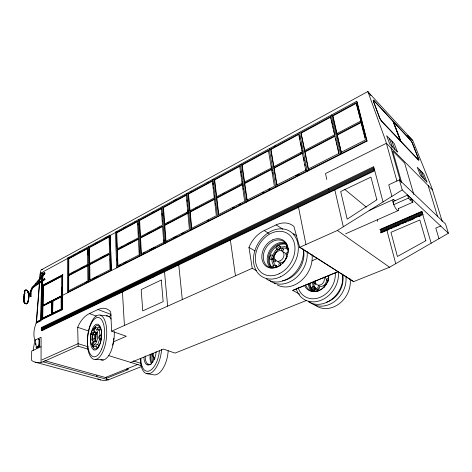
<?xml version="1.0" encoding="UTF-8"?>
<svg xmlns="http://www.w3.org/2000/svg" width="472" height="472" viewBox="0 0 472 472"><rect width="100%" height="100%" fill="white"/><g stroke="black" fill="none" stroke-linecap="round" stroke-linejoin="round"><path stroke-width="0.71" d="M41.064 362.343L41.082 337.268L34.881 340.206L33.146 350.383M36.173 323.119L40.22 273.323L42.256 272.22L41.088 320.7L36.173 323.119A18.786 11.281 -69.7 0 0 34.881 340.206M373.34 166.822L374.255 170.268L374.744 170.722L41.949 330.63L41.306 330.429L41.312 327.544L373.34 166.822L373.83 167.277L383.046 201.927M39.288 340.572L39.152 346.324L36.604 347.834L39.288 346.418L39.506 340.637L39.064 339.067L39.347 340.731M35.488 343.527L35.506 339.905M67.85 292.646L67.407 292.463L67.567 258.084L109.823 235.168L110.247 235.386L115.864 232.348L115.439 232.124L116.631 267.5L117.062 267.707M68.304 275.477L68.239 290.97L87.886 280.988L87.715 265.305L88.146 265.506L68.741 275.666L68.304 275.477L87.715 265.305M87.704 264.391L87.521 248.213L68.369 258.579L68.304 274.568L87.704 264.391L88.14 264.585M68.682 291.153L68.741 275.666M68.747 274.763L68.806 258.774L87.314 248.762M31.081 296.428L31.117 291.737L32.963 287.637L44.982 279.548L44.722 278.722L32.179 287.306L30.285 291.525L30.243 296.28L30.35 296.67L31.081 296.428L30.243 296.28M30.35 296.67L30.373 294.257M30.379 293.608L30.397 291.666L32.249 287.542M61.124 309.077L61.242 296.599L61.395 309.184L52.339 313.408L61.395 309.184M43.424 286.132L42.981 305.242L43.159 286.026L61.431 276.403L61.513 295.855L61.596 287.259M41.678 319.573L62.387 309.378L62.676 274.728L62.652 309.479L41.678 319.573L42.492 285.377L62.676 274.728M24.479 293.867L23.936 294.327L23.895 297.071L24.444 296.658M51.955 313.113L51.879 301.337L42.692 305.986L42.409 318.311L51.944 313.839L42.409 318.311M52.61 313.514L52.805 301.106L61.508 296.705M51.672 313.738L51.879 301.337M42.032 316.151L42.25 307.007M42.504 296.263L42.722 286.923M42.681 318.411L42.964 306.086L52.144 301.443M42.492 285.377L43.123 271.76L68.003 258.278L67.567 258.084M96.2 346.218C96.117 348.572 98.689 347.345 98.4 345.646C98.801 343.309 94.701 344.56 96.2 346.218L94.347 346.578L92.577 344.938M23.783 299.832C27.27 312.635 32.592 289.537 25.228 290.192L24.709 291.236L24.385 296.375A0.938 0.69 -53.7 0 0 24.249 297.62M28.745 296.74L28.786 294.563M280.327 247.263C280.728 250.077 274.545 250.496 276.267 247.34C276.94 246.231 278.338 245.363 279.654 245.723C280.462 248.815 283.731 245.387 286.227 247.139L288.363 249.228M40.273 274.132L36.562 321.863L40.515 319.886L41.967 273.217L40.144 274.202M91.692 334.005L91.468 332.447L90.943 333.987L91.267 334.512L91.692 334.005L93.061 334.135M93.108 343.988L92.884 342.401L92.347 343.946L92.677 344.489L93.108 343.988L94.489 344.106M36.633 347.604L36.067 347.563L38.928 346.259L39.129 340.666L38.922 339.279L38.586 339.274M39.282 344.601L38.604 347.091M40.22 273.323L40.433 271.966A5.67 3.31 -66.9 0 1 41.164 269.925L367.765 91.568L412.87 140.65L431.821 187.85L442.217 221.451M23.783 299.832L23.948 298.829M28.526 298.982L28.031 301.72M24.385 296.375L24.231 297.372M97.999 328.022C98.825 324.801 101.515 328.996 99.273 329.963C98.205 330.211 96.795 328.819 97.999 328.022L96.223 327.533L94.565 328.547M27.618 301.62L27.659 301.396A42.74 30.768 -54.7 0 0 27.754 300.841M275.276 254.142L275.489 252.992L276.468 252.402M43.159 280.191L43.654 279.495L42.421 281.271M44.35 273.937L44.681 272.922L44.079 274.521M315.255 289.572C313.343 281.235 308.641 293 315.255 289.572L318.199 291.047M99.657 339.197L100.394 339.468L101.215 337.887L101.279 336.147L100.583 334.961C98.855 335.421 98.087 338.017 99.633 339.15L97.81 344.371M273.152 259.093L273.53 257.824M23.877 299.13L24.55 295.466A44.179 31.63 -54.6 0 0 24.792 292.121L25.087 290.587L25.818 289.944A3.628 1.794 69.6 0 1 27.883 291.277L28.922 294.758A43.813 31.53 -54.7 0 1 28.692 298.08A43.819 31.535 -54.8 0 1 28.214 301.46C27.671 306.517 22.125 302.469 23.724 298.941A43.082 30.863 -54.6 0 0 24.202 295.62A43.076 30.857 -54.6 0 0 24.438 292.363L24.715 290.864L25.411 290.221M28.703 293.938L30.621 294.563L30.886 293.543L28.108 292.64M275.524 267.772L276.344 266.633L276.934 266.786M93.928 329.102L95.539 326.707L95.468 327.94M24.78 292.233L24.691 293.065A43.359 31.069 -54.7 0 1 24.585 294.835M152.822 353.198L152.574 355.681L153.117 356.342L153.648 356.112M272.71 255.263C270.609 253.688 268.952 257.865 270.261 259.405C272.509 260.851 274.462 256.91 272.71 255.263L275.182 250.909L276.704 249.446M276.533 267.465C276.716 264.822 270.739 264.739 272.928 267.854M27.417 302.322L27.093 302.912M27.795 302.446C27.099 304.706 24.231 303.797 23.983 301.755M326.848 283.519C324.547 287.519 320.653 290.675 316.016 291.366A13.682 11.228 -57.7 0 1 305.585 285.005M33.252 286.421L44.215 272.993L44.763 272.887L44.928 273.483L33.96 286.905L33.252 286.421L33.807 286.303M35.182 284.616L36.096 283.495M37.471 281.813L38.391 280.692M41.595 276.763L42.515 275.636M43.43 274.515L44.763 272.887M279.271 249.34L280.716 248.095M93.981 331.279L94.418 330.766L94.188 329.202L93.657 330.754L93.981 331.279L95.356 331.415M96.288 332.548L95.751 334.111L96.081 334.642L96.518 334.129L96.288 332.548L97.669 332.683M95.427 341.291L95.863 340.784L95.633 339.191L95.096 340.749L95.427 341.291L96.813 341.415M93.898 329.238L94.182 328.925M26.721 303.313L26.202 303.632M27.24 303.419L28.172 301.697A47.613 34.179 -54.8 0 0 28.644 298.198A47.607 34.173 -54.8 0 0 28.886 294.776C29.742 291.985 24.691 287.177 24.485 291.967A48.032 34.291 -54.7 0 1 24.231 295.413A48.038 34.297 -54.7 0 1 23.736 298.918L24.09 302.475A3.363 2.1 -89.6 0 0 25.517 303.72M32.963 287.637L32.179 287.306L44.722 278.722M37.382 284.309L36.81 284.734L36.562 284.026M23.936 294.327L25.022 293.507M256.691 270.751L252.231 268.314L248.974 247.417A25.801 19.836 -59 0 1 264.226 230.554L276.155 224.89A22.721 17.558 -57.5 0 1 293.914 226.454L299.679 247.316L337.403 230.46L402.221 189.939L399.371 179.879L388.751 184.806L391.919 196.382M287.643 252.213L286.646 252.809L286.433 253.971L287.218 254.544M280.504 265.282C277.093 267.766 272.433 268.733 268.527 266.845A14.815 11.487 -58.6 0 1 270.326 243.003L273.382 241.127A14.815 11.487 -58.6 0 1 288.239 251.086M299.679 247.316L353.652 281.619L389.536 267.246L448.4 233.239L445.544 223.999L399.371 179.879M391.76 147.17L392.379 146.827L389.229 138.379M115.439 232.124L356.679 101.309L357.027 101.681L367.045 141.051L42.279 305.602M68.646 257.93L69.939 257.228M73.815 255.128L75.107 254.426M78.983 252.325L80.275 251.629M95.645 243.298L96.925 242.608M105.15 238.148L108.324 236.431M116.495 232.006L117.758 231.315M123.452 228.236L125.576 227.079M134.845 222.064L136.107 221.38M152.155 212.683L153.441 211.987M173.956 200.871L176.103 199.703M190.558 191.874L191.833 191.184M207.119 182.906L208.388 182.216M274.132 146.591L275.418 145.895M89.096 247.357L109.079 236.543L109.545 252.921L89.296 263.547L89.096 247.357L89.527 247.564L109.51 236.761M116.354 232.602L137.458 221.179L138.32 237.817L116.92 249.051L116.354 232.602L116.779 232.826L137.877 221.415M139.199 220.241L161.259 208.299L161.678 208.547L139.618 220.477L139.199 220.241L140.084 236.891L140.508 237.115L139.618 220.477M163.076 207.314L186.169 194.812L186.582 195.078L163.495 207.562L163.076 207.314L164.315 224.17L164.734 224.412L163.495 207.562M188.074 193.785L212.27 180.688L212.671 180.965L188.481 194.045L188.074 193.785L189.697 210.848L214.276 197.945L214.683 198.21M214.264 179.608L239.646 165.867L240.042 166.162L214.666 179.885L214.264 179.608L216.306 196.877L216.713 197.148L214.666 179.885M241.741 164.734L268.391 150.308L268.774 150.615L242.136 165.029L241.741 164.734L244.236 182.216L244.638 182.499L242.136 165.029M270.598 149.117L298.617 133.948L298.988 134.278L270.975 149.429L270.598 149.117L273.595 166.805L302.127 151.825L298.617 133.948M300.935 132.691L304.865 150.91L304.487 150.586L300.935 132.691L330.435 116.72L331.114 118.466M360.667 121.092L336.719 133.665L332.565 115.569L356.047 102.861L361.015 121.457M301.307 133.021L330.795 117.074M332.565 115.569L332.925 115.923L356.395 103.226L360.838 120.755M42.757 285.489L59.684 276.557M60.988 275.872L62.941 274.84M43.159 286.026L61.431 276.403M140.084 236.891L162.468 225.138L161.259 208.299M164.315 224.17L187.762 211.863L188.175 212.117M216.306 196.877L242.107 183.331L242.508 183.62M244.236 182.216L271.353 167.979L271.742 168.286M304.487 150.586L334.554 134.803L334.913 135.151L333.804 130.284M71.974 273.064L74.564 271.707M81.025 268.32L84.258 266.621M100.837 257.924L104.755 255.871M120.596 247.564L121.888 246.885M127.723 243.823L130.968 242.124M147.541 233.428L150.102 232.088M158.415 227.728L159.695 227.056M167.342 223.044L168.646 222.359M186.222 213.137L187.526 212.459M195.284 208.388L196.576 207.709M223.162 193.768L224.448 193.089M300.558 153.17L301.856 152.485M89.308 264.467L109.575 253.847L110.029 269.736L89.503 280.161L89.308 264.467L89.745 264.668L110.005 254.06M139.205 254.904L117.504 265.937L116.956 249.983L138.367 238.761L139.205 254.904L139.635 255.122M140.131 237.835L140.562 238.059L141.423 254.213L140.992 253.995L140.131 237.835L162.539 226.094L163.713 242.449L164.138 242.685M164.386 225.126L187.85 212.831L188.269 213.084L164.805 225.368L164.386 225.126L165.589 241.499L189.396 229.398L187.85 212.831M189.785 211.816L214.388 198.918L216.341 215.704L191.361 228.401L189.785 211.816L190.204 212.07L191.779 228.649L191.361 228.401M216.424 197.857L242.248 184.322L244.643 201.32L218.406 214.66L216.424 197.857L216.831 198.128L218.731 214.188M244.384 183.207L271.524 168.982L274.409 186.198L246.815 200.222L244.384 183.207L244.779 183.49L247.216 200.5L246.815 200.222M273.766 167.808L302.328 152.839L302.705 153.164L274.155 168.115L273.766 167.808L276.692 185.036L277.082 185.337L274.155 168.115M304.688 151.6L334.784 135.83L338.802 153.477L308.157 169.047L304.688 151.6L305.065 151.925L308.529 169.365L308.157 169.047M336.955 134.691L360.933 122.13L361.281 122.49L337.315 135.039L336.955 134.691L341.374 152.686L337.315 135.039M116.956 249.983L117.386 250.195L138.797 238.985M140.562 238.059L162.321 226.666M190.204 212.07L214.795 199.19M216.831 198.128L242.643 184.611L242.844 186.027M244.779 183.49L271.913 169.289L272.149 170.722M305.065 151.925L335.144 136.178M140.992 253.995L163.713 242.449M276.692 185.036L305.75 170.268L306.127 170.587L305.856 169.188M341.008 152.35L365.44 139.936L360.933 122.13M85.709 282.51L88.329 281.176M93.149 278.728L97.639 276.45M119.257 265.476L120.566 264.804M123.859 263.134L126.484 261.801M143.37 253.228L144.668 252.567M149.86 249.93L155.052 247.298M173.088 238.136L176.31 236.501M181.454 233.894L184.027 232.584M207.556 220.636L208.866 219.97M232.59 207.928L233.9 207.261M239.145 204.6L240.454 203.933M262.32 192.83L263.636 192.163M268.887 189.496L270.202 188.829M295.802 175.832L299.03 174.192M67.407 292.463L110.849 270.432L111.286 270.639L110.247 235.386L111.262 270.651M116.631 267.5L366.691 140.697L367.045 141.051M46.917 303.248L52.817 300.263L52.599 314.429M53.442 299.944L61.513 295.855M61.242 296.599L52.805 301.106M36.208 322.494L41.093 320.093M41.312 328.264L373.57 167.684M41.312 328.984L373.794 168.545M41.312 329.71L374.025 169.407M41.306 330.429L374.255 170.268M41.07 346.702L31.683 351.062L31.612 360.413A31.217 18.738 -69.9 0 0 43.082 361.829L78.151 346.147L77.679 327.32A21.635 13.883 -69.9 0 1 89.385 313.585L97.922 309.532A21.647 14.042 -69.6 0 1 110.696 311.915L111.646 331.173L126.319 336.247L113.669 341.763M27.111 303.549L26.556 303.803A3.64 2.272 -89.6 0 1 24.467 302.517L23.978 300.829L24.066 298.87A44.185 31.636 -54.7 0 0 24.55 295.466M108.513 316.706L111.121 315.497M369.074 210.512L393.259 199.591M412.841 202.211L411.979 199.225L407.554 195.078L393.052 201.603L393.872 204.594L408.416 198.087L412.841 202.211L398.403 208.6M41.943 359.906L78.092 343.657L88.223 346.826M111.646 331.173L252.231 268.314M299.626 247.127L353.652 281.619M410.015 200.098L411.979 199.225M151.506 363.942L149.96 364.626L148.503 364.526L147.223 363.658A11.593 5.558 -78.9 0 1 145.228 355.923M345.557 233.817L398.203 210.583M421.809 211.367L379.812 229.545L380.113 229.787L422.086 211.627L421.809 211.367L431.166 243.198M380.314 230.566L422.316 212.418M312.022 260.786L317.408 258.461M380.515 231.345L422.552 213.214M380.715 232.124L422.782 214.005L423.018 214.801L422.741 214.548L380.621 232.672L380.916 232.902M382.161 232.371L385.895 230.767M387.14 230.23L389.17 229.357M390.527 228.772L392.556 227.899M393.908 227.321L400.002 224.702M402.032 223.828L403.389 223.244M404.74 222.66L406.77 221.787M408.127 221.209L414.215 218.589M418.959 216.548L420.989 215.674M440.783 225.982L435.774 228.064L438.972 238.684M292.74 290.41L338.099 271.654L292.74 290.41L299.685 294.203M130.785 362.443L163.448 349.091L175.053 353.103L306.458 300.452M105.474 377.512L138.119 364.325M127.936 368.142L128.018 369.611L107.215 377.995L44.769 360.691M97.757 378.745A28.585 18.945 -71 0 0 108.424 379.801L141.924 366.378M276.173 266.763L275.253 265.335M287.312 245.452L286.303 246.172L286.227 247.139M315.55 281.813L314.564 282.079L314.14 283.111L315.786 284.522M314.688 283.884L315.674 283.619M328.754 279.182L328.182 278.409L327.173 278.681L326.742 279.725L327.314 280.504L328.323 280.232M325.432 285.053L324.429 285.318L323.998 286.368L324.565 287.153M99.232 329.969L100.017 335.267M315.467 287.89L314.558 288.569L314.765 290.551M95.845 359.41L103.356 359.965M36.822 347.899L36.143 347.846M92.884 342.401L94.258 342.524M91.468 332.447L92.836 332.577M100.194 315.148A22.373 9.446 -83.6 0 1 103.392 350.59A22.373 9.446 -83.6 0 1 87.491 346A22.373 9.446 -83.6 0 1 100.194 315.148L107.616 315.969M39.282 339.132L38.621 339.043M41.394 269.5L42.415 269.642M146.237 373.511L152.816 374.609A20.715 10.089 -79 0 0 168.174 350.749M147.86 364.095L150.615 364.579M31.117 291.737L30.397 291.666M35.046 362.124L100.424 379.895M43.082 361.829L108.424 379.801M287.035 248.178L288.138 248.502M126.301 369.098L128.018 369.611M37.494 347.215L37.813 347.233M38.928 346.259L39.288 346.418M78.151 346.147L88.299 349.292M108.418 355.516L141.216 365.67M133.334 360.944L140.744 363.263M42.462 329.875L43.105 330.076M41.312 327.544L41.949 327.751M77.679 327.32L89.037 331.126M76.7 313.402L77.331 313.626M89.385 313.585L96.317 316.081M97.922 309.532L111.044 314.382M121.829 291.696L122.449 291.95L124.413 325.462M89.096 281.878L88.653 281.69L88.246 246.868L88.677 247.074M37.719 347.109L36.155 346.283L35.913 343.622L35.488 343.817L35.494 344.814M152.869 276.763L153.477 277.04M68.369 258.579L68.806 258.774M163.908 271.453L164.516 271.736L167.631 306.145M178.162 264.597L178.764 264.886L182.292 299.584M44.232 279.182L44.982 279.548M140.532 255.818L140.101 255.6L138.219 219.769L138.638 220.005M165.094 243.375L164.669 243.139L162.038 206.854M269.966 267.317L271.087 267.954M229.781 239.764L230.36 240.1L235.451 275.819M248.974 247.417L255.145 250.998M190.841 230.33L190.422 230.082L186.965 193.337M327.314 280.504L328.394 281.153M264.226 230.554L269.064 233.593M217.852 216.642L217.439 216.382L213.084 179.177L213.486 179.454M276.155 224.89L282.728 229.174M246.225 202.27L245.823 201.987L240.478 164.321L240.873 164.616M44.215 272.993L44.928 273.483M337.403 230.46L389.536 267.246M297.991 206.954L298.534 207.338L305.939 244.52M276.067 187.148L275.672 186.853L269.247 148.721L269.63 149.034M26.697 290.227L27.742 291.318L28.709 293.796M328.96 192.057L329.486 192.47M328.252 188.647L328.772 189.06M334.3 189.49L334.819 189.903L343.315 226.767M344.802 189.414L366.343 207.143M307.49 171.224L307.113 170.911L299.496 132.319M408.823 136.585L407.513 135.417M340.625 154.438L331.332 115.05L331.692 115.404M409.112 136.856L412.711 140.414M402.221 189.939L448.4 233.239M432.458 189.921L386.391 143.27L325.527 173.543L326.783 179.519M367.765 91.568L370.166 94.565M30.232 294.032L30.621 294.563M370.373 94.831L370.927 95.627M273.713 265.311L272.745 263.895L271.99 261.482L271.901 259.512M367.953 91.769L385.76 141.04L396.922 181.012M154.32 357.823L154.651 358.319M27.476 291.666L27.877 292.433M421.655 171.814L424.788 179.838M419.466 169.56L422.605 177.614M393.093 121.21L400.917 141.659M391.766 140.992L394.916 149.412M313.213 286.651L312.47 282.468M428.145 185.555L437.597 216.542M93.639 346.059C94.17 348.725 92.022 346.147 92.353 344.867M413.844 194.576L404.646 163.041L392.674 150.957L401.648 182.457M407.554 195.078L408.416 198.087M390.963 147.901L400.433 181.23M377.317 219.946L377.7 221.338M386.845 229.994L395.713 263.677M356.679 101.309L366.844 141.152M361.463 123.204L362.183 126.053M362.543 127.475L363.629 131.747M363.989 133.169L365.068 137.44M28.108 293.041L28.302 293.891M332.925 115.923L337.079 134.013M331.427 119.853L332.536 124.72M332.854 126.112L333.486 128.891M335.627 138.29L336.271 141.116M336.595 142.526L337.232 145.346M337.557 146.757L339.161 153.813M330.435 116.72L334.554 134.803M299.272 135.706L299.974 139.281M300.676 142.857L301.803 148.574M302.08 150.002L302.363 151.435M303.526 157.341L304.21 160.828M304.894 164.315L305.172 165.707M302.328 152.839L305.75 170.268M270.975 149.429L273.984 167.106M271.388 166.162L271.624 167.578M272.391 172.156L272.633 173.59M268.391 150.308L271.353 167.979M240.761 171.253L240.962 172.705M241.275 174.888L241.481 176.345M242.195 181.437L242.401 182.888M243.145 188.151L243.345 189.567M239.646 165.867L242.107 183.331M153.63 357.711L153.884 359.723M212.925 183.118L213.09 184.558M213.427 187.431L213.592 188.871M214.347 195.337L214.518 196.777M215.309 203.568L215.48 205.025M212.27 180.688L214.276 197.945M188.481 194.045L190.11 211.102M187.048 200.045L187.177 201.467M187.514 205.013L187.644 206.435M187.974 209.987L188.11 211.403M186.169 194.812L187.762 211.863M164.805 225.368L166.014 241.729M162.043 213.668L162.15 215.132M162.521 220.253L162.628 221.716M163.937 239.841L164.038 241.263M137.989 223.586L138.066 225.032M138.444 232.259L138.52 233.705M139.405 250.72L139.482 252.19M23.771 299.938L23.806 300.865M106.294 377.098L106.424 379.942M96.819 375.334L96.872 376.78M116.779 232.826L117.351 249.263M117.386 250.195L117.941 266.143M116.289 244.874L116.336 246.343M116.761 258.868L116.814 260.343M109.823 235.168L110.849 270.432M109.693 243.168L109.734 244.59M110.153 259.11L110.212 261.276M89.527 247.564L89.733 263.748M89.745 264.668L89.945 280.356M87.981 250.626L88.028 255.033M398.533 208.547A6.024 1.611 65.5 0 1 396.409 209.385A6.024 1.611 65.5 0 1 392.905 201.603A6.024 1.611 65.5 0 1 395.052 200.818M24.296 297.531A43.365 31.075 -54.7 0 1 24.16 298.434M303.354 248.986A26.361 20.591 -58.5 0 1 291.489 276.179A26.361 20.591 -58.5 0 1 266.397 278.917M293.33 233.758A26.361 20.591 -58.5 0 1 296.764 235.917M277.265 266.438A9.977 7.812 -58.4 0 1 276.22 265.559M272.067 267.518A13.9 10.856 -58.5 0 1 272.09 251.045A13.9 10.856 -58.5 0 1 286.976 244.573M272.096 267.889A13.924 10.862 -58.5 0 1 270.834 250.821A13.924 10.862 -58.5 0 1 286.622 244.225M270.969 268.078A14.709 11.47 -58.5 0 1 269.783 250.402A14.709 11.47 -58.5 0 1 285.997 243.027M288.209 251.812A14.815 11.487 -58.6 0 1 288.079 253.039M287.336 256.125A14.815 11.487 -58.6 0 1 286.032 259.104M285 260.78A14.815 11.487 -58.6 0 1 284.221 261.836M283.808 262.332A14.815 11.487 -58.6 0 1 282.474 263.736M278.026 266.645A10 7.817 -58.5 0 1 274.828 253.511A10 7.817 -58.5 0 1 287.979 249.806M283.135 252.036A5.711 4.46 -58.5 0 1 285.542 259.405A5.711 4.46 -58.5 0 1 277.866 261.695M271.323 259.559A15.234 11.947 -58.4 0 1 272.545 255.258M276.474 249.304A15.234 11.947 -58.4 0 1 280.462 246.225M303.555 250.107A23.157 18.172 -58.4 0 1 282.415 280.716M307.095 251.369A26.172 20.556 -58.4 0 1 294.67 278.881A26.172 20.556 -58.4 0 1 269.258 280.197M312.086 254.555A25.919 20.502 -58.3 0 1 301.378 280.51A25.919 20.502 -58.3 0 1 277.247 284.923M275.548 283.855A25.919 20.502 -58.3 0 1 274.486 283.029M273.778 267.01A13.812 10.838 -58.4 0 1 273.135 265.299M272.875 259.476A13.812 10.838 -58.4 0 1 273.347 257.452M278.185 249.735A13.812 10.838 -58.4 0 1 280.362 248.06M286.362 246.03A13.812 10.838 -58.4 0 1 287.56 246.036M342.69 274.102A24.355 20.107 -57.6 0 1 332.111 299A24.355 20.107 -57.6 0 1 308.24 301.59M338.3 271.294A24.579 20.172 -57.7 0 1 321.438 300.127A24.579 20.172 -57.7 0 1 296.31 288.923M328.718 276.244A14.402 11.806 -57.7 0 1 326.665 283.365C324.252 287.578 320.146 290.899 315.267 291.625A14.402 11.806 -57.7 0 1 304.818 286.12M335.285 272.668A21.747 17.836 -57.7 0 1 319.992 297.372A21.747 17.836 -57.7 0 1 298.151 287.649M319.497 290.492A9.222 7.629 -57.5 0 1 316.659 288.811M313.933 291.584A12.844 10.602 -57.6 0 1 310.092 283.141M312.257 291.448A13.588 11.204 -57.6 0 1 308.263 283.837M328.795 276.757A13.682 11.228 -57.7 0 1 327.179 282.881M313.626 291.484A12.868 10.608 -57.6 0 1 309.225 283.259M319.214 290.103A9.239 7.635 -57.6 0 1 313.691 282.398M325.202 277.406A5.275 4.36 -57.6 0 1 324.866 284.486A5.275 4.36 -57.6 0 1 318.293 285.312M323.863 277.111A5.298 4.366 -57.6 0 1 320.683 284.84A5.298 4.366 -57.6 0 1 315.078 280.752M312.535 289.985A14.083 11.664 -57.5 0 1 311.762 287.507M342.513 274.91A21.405 17.735 -57.5 0 1 326.347 302.304M345.87 276.132A24.196 20.06 -57.5 0 1 334.141 301.791A24.196 20.06 -57.5 0 1 309.502 301.797M350.124 278.846A23.978 19.995 -57.3 0 1 338.813 304.056A23.978 19.995 -57.3 0 1 314.476 304.647M314.122 289.997A12.768 10.585 -57.5 0 1 313.001 286.032M314.983 290.492A12.744 10.579 -57.5 0 1 314.204 288.451M106.377 315.809A22.231 9.576 -83.7 0 1 111.15 318.972M114.271 331.592A22.231 9.576 -83.7 0 1 100.86 359.729M113.805 338.223A19.635 8.478 -83.7 0 1 113.575 340.182M113.233 342.294A19.635 8.478 -83.7 0 1 112.59 345.156M90.394 339.303A8.52 3.569 -83.6 0 1 95.468 328.565A8.52 3.569 -83.6 0 1 96.447 341.999A8.52 3.569 -83.6 0 1 90.494 340.666M93.196 329.916A11.806 4.974 -83.6 0 1 99.804 326.801A11.806 4.974 -83.6 0 1 100.866 340.908A11.806 4.974 -83.6 0 1 94.612 348.731L93.444 347.858A11.806 4.974 -83.6 0 1 91.798 344.058M97.751 329.249A8.508 3.581 -83.6 0 1 98.465 330.365M99.303 336.04A8.508 3.581 -83.6 0 1 99.085 338.276M94.89 341.445A4.862 2.041 -83.6 0 1 92.518 336.878A4.862 2.041 -83.6 0 1 95.775 332.494M101.12 335.568A4.844 2.059 -83.6 0 1 100.754 339.274M94.382 334.748A2.372 0.997 -83.6 0 1 95.55 336.973A2.372 0.997 -83.6 0 1 93.957 339.102M152.155 355.198A12.03 5.87 -79 0 1 152.45 353.357M161.542 349.492A20.827 9.983 -78.9 0 1 150.214 373.34A20.827 9.983 -78.9 0 1 140.455 358.354M156.179 351.675A12.195 5.835 -78.9 0 1 152.096 362.815L150.497 364.313L148.881 365.033L147.347 364.927L146.007 364.012A12.195 5.835 -78.9 0 1 143.925 357.357M159.388 350.967A18.42 8.809 -78.9 0 1 149.329 370.903A18.42 8.809 -78.9 0 1 140.845 358.266M152.828 362.177A10.921 5.322 -79 0 1 152.497 353.522M151.831 362.579A10.933 5.31 -79 0 1 151.123 353.988M151.016 362.938A11.546 5.599 -79 0 1 150.232 354.171M154.58 359.133A7.859 3.835 -79 0 1 154.403 357.977M154.987 358.443A4.502 2.183 -79 0 1 153.323 353.357M90.394 339.504L90.612 341.073L91.143 339.533L90.819 339.002L90.394 339.504M280.752 263.942L280.533 265.111L279.542 265.695L278.769 265.116L278.987 263.948L279.973 263.364L280.752 263.942M283.477 249.204L283.259 250.361L282.274 250.957L281.501 250.396L281.713 249.24L282.698 248.644L283.477 249.204M275.866 260.29L275.648 261.447L274.669 262.037L273.902 261.464L274.12 260.308L275.099 259.718L275.866 260.29M418.646 159.359L418.522 159.855L400.893 141.281L393.471 121.859L410.964 140.768L412.215 142.91L418.646 159.359M418.947 159.678L418.752 160.427L381.388 121.097L379.665 118.183L373.128 100.577L373.499 100.017L410.947 140.52L412.398 143.004L418.947 159.678M318.098 286.994L317.668 288.032L318.228 288.817L319.225 288.557L319.656 287.513L319.096 286.728L318.098 286.994M373.694 100.436L373.382 100.914L379.718 117.97L381.282 120.631L400.403 140.768L393.052 121.404L373.694 100.436M376.868 199.78L347.185 219.144L340.701 191.526L370.933 177.106L376.868 199.78M272.444 239.977L269.229 241.953A15.6 12.077 -58.6 0 0 267.323 267.034C271.654 269.164 276.751 267.819 280.474 265.058A15.6 12.077 -58.6 0 0 287.436 245.871A15.6 12.077 -58.6 0 0 272.444 239.977M425.862 240.708L397.394 256.491L390.969 232.318L419.844 219.993L425.862 240.708M161.271 280.043L141.199 289.56L142.745 310.883L163.165 301.626L161.271 280.043M93.91 349.882L92.624 348.908A13.015 5.481 -83.6 0 1 93.279 327.297A13.015 5.481 -83.6 0 1 101.598 333.568A13.015 5.481 -83.6 0 1 93.91 349.882M397.424 151.96L389.813 144.208L386.662 135.735L394.267 143.576L397.424 151.96M426.948 182.039L420.399 175.366L417.254 167.277L423.815 174.038L426.948 182.039M280.48 276.798A26.627 20.644 -58.6 0 0 292.622 233.439A26.627 20.644 -58.6 0 0 254.597 251.623A26.627 20.644 -58.6 0 0 280.48 276.798M279.141 273.76A23.559 18.249 -58.6 0 0 289.985 235.41A23.559 18.249 -58.6 0 0 256.337 251.411A23.559 18.249 -58.6 0 0 279.141 273.76M280.067 260.939A5.735 4.466 -58.5 0 0 282.828 251.617A5.735 4.466 -58.5 0 0 274.586 255.352A5.735 4.466 -58.5 0 0 280.067 260.939M101.669 348.991A19.789 8.331 -83.6 0 0 98.902 317.603A19.789 8.331 -83.6 0 0 87.656 344.831A19.789 8.331 -83.6 0 0 101.669 348.991M95.368 339.875A4.862 2.035 -83.6 0 0 94.766 332.105A4.862 2.035 -83.6 0 0 91.969 338.707A4.862 2.035 -83.6 0 0 95.368 339.875M94.146 338.3A2.372 0.991 -83.6 0 0 93.857 334.506A2.372 0.991 -83.6 0 0 92.488 337.722A2.372 0.991 -83.6 0 0 94.146 338.3"/></g></svg>
